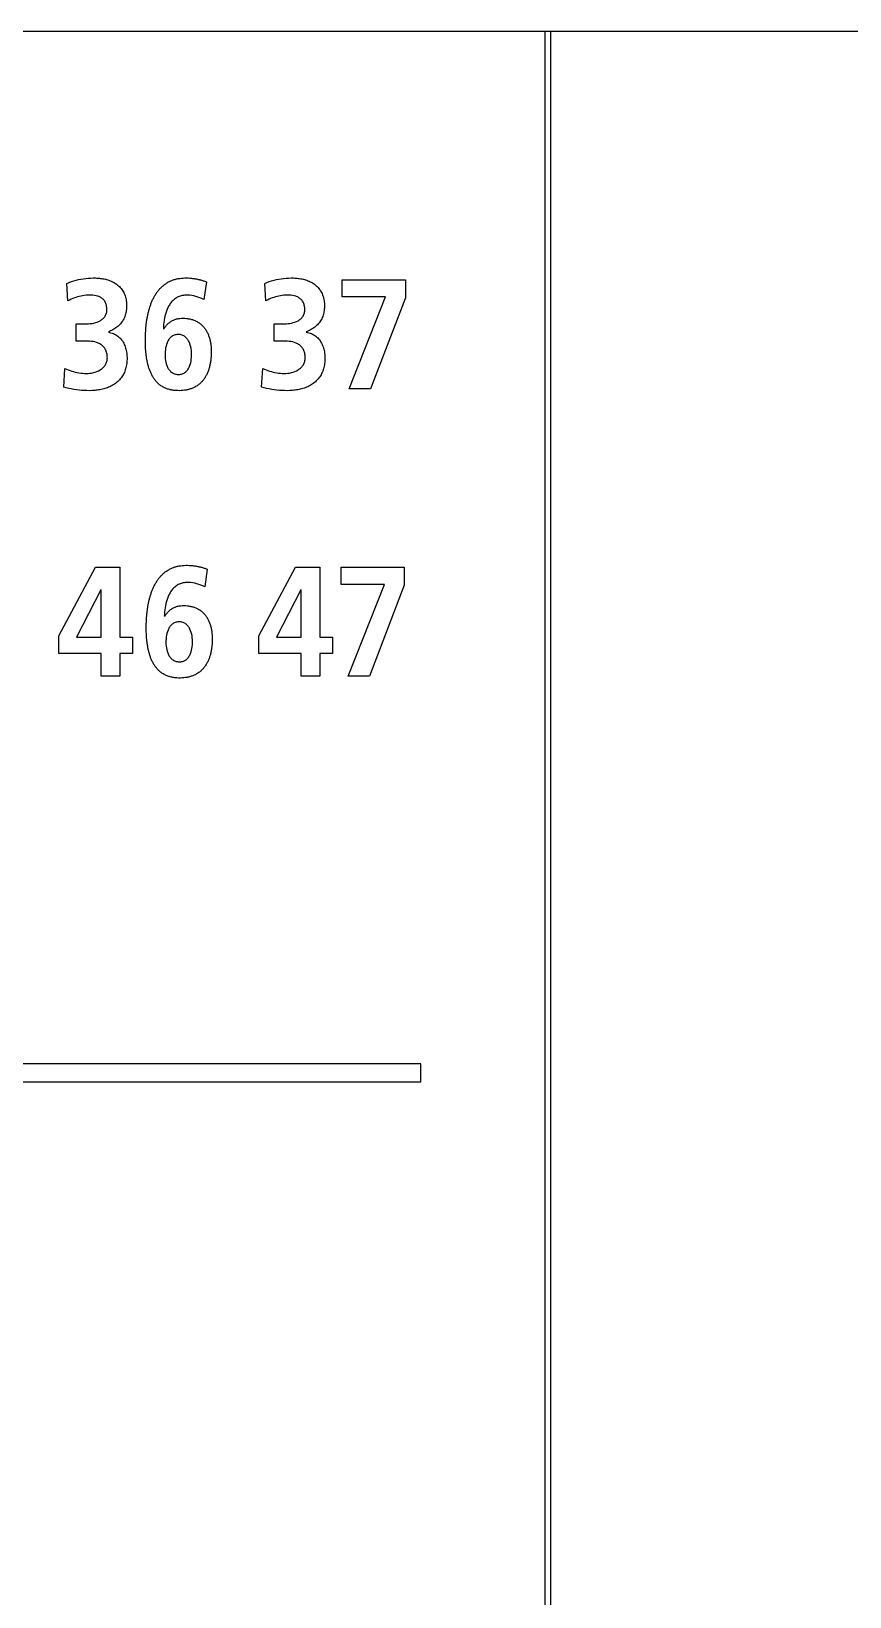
# Model space of a CAD drawing. Extents: x 147 to 432, y 261 to 358.
# Drawn here: x 305.38 to 318.89, y 310.33 to 336.18 of the extents above; entities that cross this region are included whole.
import ezdxf

# ---------------------------------------------------------------- set-up
doc = ezdxf.new("R2010")
doc.units = 0
doc.header["$MEASUREMENT"] = 0
doc.layers.get('0').update_dxf_attribs({"linetype": 'CONTINUOUS'})

msp = doc.modelspace()

# ---------------------------------------------------------------- linework, layer by layer
at = {"color": 7, "linetype": 'Continuous'}
for p, q in [((305.98553, 331.72496), (305.96692, 332.01383)), ((308.26928, 332.03967), (308.22725, 331.74822)), ((309.25079, 331.72496), (309.23219, 332.01383)), ((310.511, 332.07309), (311.55521, 332.07309)), ((310.511, 331.78956), (310.511, 332.07309)), ((311.55521, 332.07309), (311.55521, 331.77405)), ((311.22793, 331.78956), (310.511, 331.78956)), ((310.6271, 330.27337), (311.22793, 331.78956)), ((311.55521, 331.77405), (310.97954, 330.27337)), ((306.11989, 331.0623), (306.11989, 331.346)), ((306.11989, 331.346), (306.26837, 331.346)), ((309.38549, 331.0623), (309.38549, 331.346)), ((309.38549, 331.346), (309.53398, 331.346)), ((306.27767, 331.0623), (306.11989, 331.0623)), ((309.54293, 331.0623), (309.38549, 331.0623)), ((305.91594, 330.30179), (305.93454, 330.60858)), ((309.1812, 330.30179), (309.1998, 330.60858)), ((310.97954, 330.27337), (310.6271, 330.27337)), ((305.83325, 326.19317), (306.4389, 327.32764)), ((306.4389, 327.32764), (306.84232, 327.32764)), ((306.84232, 327.32764), (306.84232, 326.16992)), ((308.28444, 327.29422), (308.24275, 327.00277)), ((309.13297, 326.19317), (309.73861, 327.32764)), ((309.73861, 327.32764), (310.14203, 327.32764)), ((310.14203, 327.32764), (310.14203, 326.16992)), ((310.49206, 327.32764), (311.53592, 327.32764)), ((310.49206, 327.04411), (310.49206, 327.32764)), ((311.53592, 327.32764), (311.53592, 327.02861)), ((311.20898, 327.04411), (310.49206, 327.04411)), ((310.60816, 325.52792), (311.20898, 327.04411)), ((311.53592, 327.02861), (310.96059, 325.52792)), ((306.5271, 326.95127), (306.12574, 326.16992)), ((306.53157, 326.95127), (306.5271, 326.95127)), ((306.53157, 326.16992), (306.53157, 326.95127)), ((309.82646, 326.95127), (309.42511, 326.16992)), ((309.83129, 326.95127), (309.82646, 326.95127)), ((309.83129, 326.16992), (309.83129, 326.95127)), ((305.83325, 325.90172), (305.83325, 326.19317)), ((306.12574, 326.16992), (306.53157, 326.16992)), ((306.84232, 326.16992), (307.04903, 326.16992)), ((307.04903, 326.16992), (307.04903, 325.90172)), ((309.13297, 325.90172), (309.13297, 326.19317)), ((309.42511, 326.16992), (309.83129, 326.16992)), ((310.14203, 326.16992), (310.34874, 326.16992)), ((310.34874, 326.16992), (310.34874, 325.90172)), ((306.53157, 325.90172), (305.83325, 325.90172)), ((306.53157, 325.52792), (306.53157, 325.90172)), ((306.84232, 325.90172), (306.84232, 325.52792)), ((307.04903, 325.90172), (306.84232, 325.90172)), ((309.83129, 325.90172), (309.13297, 325.90172)), ((309.83129, 325.52792), (309.83129, 325.90172)), ((310.14203, 325.90172), (310.14203, 325.52792)), ((310.34874, 325.90172), (310.14203, 325.90172)), ((306.84232, 325.52792), (306.53157, 325.52792)), ((310.14203, 325.52792), (309.83129, 325.52792)), ((310.96059, 325.52792), (310.60816, 325.52792)), ((311.80602, 319.12642), (257.50511, 319.12642)), ((311.80602, 318.8267), (311.80602, 319.12642)), ((257.50511, 318.8267), (311.80602, 318.8267))]:
    msp.add_line(p, q, dxfattribs=at)
for points in [[(249.95553, 336.17723), (431.90553, 336.17723)], [(313.85553, 336.17723), (313.85553, 284.77723)], [(313.95553, 284.77723), (313.95553, 336.17723)]]:
    msp.add_lwpolyline(points, dxfattribs=at)
for points in [[(305.96692, 332.01383), (306.004442, 332.02928), (306.042558, 332.043198), (306.08119, 332.055616), (306.120263, 332.066567), (306.159712, 332.076076), (306.199057, 332.084088), (306.239078, 332.090793), (306.279306, 332.096118), (306.320526, 332.100143), (306.361024, 332.102717), (306.401582, 332.103997), (306.442159, 332.103714, -0.012406), (306.482676, 332.10154, -0.01323), (306.523025, 332.097275, -0.013445), (306.563092, 332.090866, -0.014446), (306.60274, 332.082242, -0.015794), (306.641938, 332.071198, -0.017305), (306.680176, 332.057638, -0.018999), (306.71733, 332.041342, -0.020962), (306.753063, 332.022136, -0.022912), (306.786972, 331.99987, -0.024739), (306.818609, 331.974482, -0.02618), (306.847487, 331.946, -0.026947), (306.873186, 331.914618, -0.027056), (306.895327, 331.880638, -0.026082), (306.913747, 331.844497, -0.02487), (306.928377, 331.806668, -0.022672), (306.939353, 331.767615, -0.020673), (306.94691, 331.727755, -0.018554), (306.951319, 331.687428, -0.016481), (306.952896, 331.646884, -0.016177), (306.951877, 331.60631, -0.018462), (306.948054, 331.565921, -0.020763), (306.941079, 331.525956, -0.023123), (306.930626, 331.486758, -0.025118), (306.916449, 331.448753, -0.026387), (306.898427, 331.412413, -0.026912), (306.876628, 331.378206, -0.026793), (306.850838, 331.345973, -0.02467), (306.822372, 331.317073, -0.022365), (306.791311, 331.290979, -0.019883), (306.758155, 331.267596, -0.017287), (306.723351, 331.246746, -0.013999), (306.687308, 331.228106, -0.01379), (306.65146, 331.21199)], [(307.56373, 331.25832, -0.028196), (307.595542, 331.30408, -0.034468), (307.632695, 331.345601, -0.041132), (307.675675, 331.381029, -0.045001), (307.724111, 331.408506, -0.043585), (307.776657, 331.426956, -0.037757), (307.831521, 331.436627, -0.028473), (307.887204, 331.438799, -0.024509), (307.942831, 331.435331, -0.026416), (307.997825, 331.426244, -0.030157), (308.051433, 331.41102, -0.032946), (308.102682, 331.389148, -0.034861), (308.150488, 331.360528, -0.035448), (308.19381, 331.325495, -0.034171), (308.231848, 331.28478, -0.031879), (308.264171, 331.239389, -0.028996), (308.290743, 331.190401, -0.025803), (308.311806, 331.138796, -0.022731), (308.327769, 331.08539, -0.020064), (308.339127, 331.030809, -0.018131), (308.346289, 330.975521, -0.015368), (308.349712, 330.919879, -0.012423), (308.350053, 330.864122, -0.012322), (308.347655, 330.808418, -0.012691), (308.34248, 330.752903, -0.014568), (308.334301, 330.697752, -0.016711), (308.322691, 330.643223, -0.018999), (308.307224, 330.589665, -0.021488), (308.287482, 330.537532, -0.024412), (308.263051, 330.487434, -0.027195), (308.233587, 330.440124, -0.029919), (308.198922, 330.396489, -0.031031), (308.159888, 330.358056, -0.032141), (308.115545, 330.324311, -0.031673), (308.067268, 330.296483, -0.029534), (308.015945, 330.274763, -0.027013), (307.962488, 330.258989, -0.023804), (307.907702, 330.248714, -0.021221), (307.852233, 330.243398, -0.018964), (307.79649, 330.242545, -0.021143), (307.740843, 330.246089, -0.024862), (307.68578, 330.254724, -0.028009), (307.631939, 330.269141, -0.031043), (307.580179, 330.28979, -0.032563), (307.531484, 330.316887, -0.033045), (307.48675, 330.350112, -0.031385), (307.446692, 330.388849, -0.028895), (307.411572, 330.432126, -0.025512), (307.381367, 330.478969, -0.021858), (307.356053, 330.527815, -0.019123), (307.334539, 330.579244, -0.016278), (307.316709, 330.63207, -0.014089), (307.302115, 330.68588, -0.011997), (307.290382, 330.740199, -0.010544), (307.281074, 330.795174, -0.009127), (307.273935, 330.850475, -0.00804), (307.268694, 330.905987, -0.007028), (307.265129, 330.961634), (307.263039, 331.017354), (307.262286, 331.073108), (307.262765, 331.128868), (307.264509, 331.184601), (307.267606, 331.240274, -0.006717), (307.272147, 331.295848, -0.007194), (307.278232, 331.351274, -0.007712), (307.285963, 331.406495, -0.008465), (307.295477, 331.461435, -0.009311), (307.307021, 331.516405, -0.010201), (307.320595, 331.570485, -0.01135), (307.336485, 331.623927, -0.012774), (307.355243, 331.677431, -0.014166), (307.376492, 331.728976, -0.015849), (307.400794, 331.77915, -0.017743), (307.428404, 331.827583, -0.019886), (307.459571, 331.873799, -0.021969), (307.494497, 331.917244, -0.023935), (307.533255, 331.957307, -0.025905), (307.575805, 331.993301, -0.026417), (307.62189, 332.024657, -0.027105), (307.671051, 332.05091, -0.026187), (307.722732, 332.071756, -0.024922), (307.776283, 332.08723, -0.023218), (307.831087, 332.097456, -0.02047), (307.886591, 332.102865, -0.01789), (307.942339, 332.104007, -0.014133), (307.998348, 332.10159, -0.015159), (308.05381, 332.095899, -0.015485), (308.108819, 332.086819, -0.015434), (308.16316, 332.074354, -0.015032), (308.216641, 332.058599, -0.014376), (308.26928, 332.03967)], [(309.23219, 332.01383), (309.269711, 332.029279), (309.307828, 332.043198), (309.346459, 332.055616), (309.385531, 332.066567), (309.42498, 332.076076), (309.464323, 332.084088), (309.504343, 332.090793), (309.544571, 332.096118), (309.585793, 332.100143), (309.626289, 332.102717), (309.666848, 332.103997), (309.707424, 332.103714, -0.012408), (309.747943, 332.10154, -0.013231), (309.788292, 332.097275, -0.013445), (309.828358, 332.090865, -0.014447), (309.868006, 332.082241, -0.015793), (309.907201, 332.071197, -0.017305), (309.945439, 332.057638, -0.018999), (309.982593, 332.041342, -0.020962), (310.018325, 332.022136, -0.022912), (310.052234, 331.99987, -0.024738), (310.08387, 331.974482, -0.02618), (310.112748, 331.946, -0.026947), (310.138446, 331.914618, -0.027055), (310.160587, 331.880639, -0.026082), (310.179006, 331.844497, -0.02487), (310.193636, 331.806669, -0.022672), (310.204613, 331.767616, -0.020672), (310.21217, 331.727757, -0.018554), (310.216579, 331.687431, -0.01648), (310.218156, 331.646886, -0.016176), (310.217137, 331.606313, -0.018462), (310.213314, 331.565924, -0.020763), (310.20634, 331.52596, -0.023122), (310.195887, 331.486762, -0.025118), (310.181711, 331.448757, -0.026386), (310.16369, 331.412417, -0.026912), (310.141892, 331.37821, -0.026796), (310.116099, 331.345973, -0.02467), (310.087635, 331.317072, -0.022364), (310.056574, 331.290978, -0.019883), (310.023419, 331.267595, -0.017287), (309.988616, 331.246745, -0.013999), (309.952573, 331.228105, -0.013788), (309.91673, 331.21199)], [(306.26837, 331.346), (306.296836, 331.346406), (306.325269, 331.347924), (306.353627, 331.35052), (306.381848, 331.354306), (306.409848, 331.359468), (306.437515, 331.366187), (306.4647, 331.374646), (306.491188, 331.385079), (306.516687, 331.397733, 0.026768), (306.540799, 331.412856, 0.030761), (306.563014, 331.430641, 0.034375), (306.582721, 331.451168, 0.037671), (306.599401, 331.474491, 0.037544), (306.612293, 331.499852, 0.036467), (306.621287, 331.526849, 0.034034), (306.626379, 331.554836, 0.026588), (306.62804, 331.5832), (306.626937, 331.611649), (306.623113, 331.639855, 0.028641), (306.616346, 331.667502, 0.033665), (306.606186, 331.694081, 0.03682), (306.592399, 331.718968, 0.037987), (306.57504, 331.741508, 0.037379), (306.554474, 331.761166, 0.033898), (306.531784, 331.777377, 0.030482), (306.506694, 331.790809, 0.026383), (306.480239, 331.801309), (306.452882, 331.80918), (306.424962, 331.814746), (306.396712, 331.818293), (306.368295, 331.820059), (306.339822, 331.820337), (306.311571, 331.819392), (306.28317, 331.817342), (306.254872, 331.814185), (306.226719, 331.809921), (306.199173, 331.804658), (306.171429, 331.798248), (306.14395, 331.790786), (306.116771, 331.782296), (306.090232, 331.772919), (306.063744, 331.762468), (306.037648, 331.751076), (306.011965, 331.73878), (305.986719, 331.725608)], [(308.22725, 331.74822), (308.195492, 331.76294), (308.16323, 331.77652), (308.130401, 331.788664), (308.096994, 331.799105), (308.063043, 331.807613), (308.028634, 331.814017), (307.993886, 331.818213), (307.958984, 331.82023, 0.019843), (307.923996, 331.819809, 0.023378), (307.889168, 331.816368, 0.027027), (307.854874, 331.809442, 0.028361), (307.821558, 331.798749, 0.029438), (307.789699, 331.78429, 0.028921), (307.759749, 331.766202, 0.028075), (307.732047, 331.744828, 0.025996), (307.706825, 331.720578, 0.023627), (307.684123, 331.693946, 0.021182), (307.663897, 331.665388, 0.018747), (307.64601, 331.635304, 0.016684), (307.630295, 331.604032), (307.616574, 331.571831), (307.604669, 331.538917), (307.594423, 331.505447), (307.585686, 331.47155), (307.578343, 331.437325), (307.572289, 331.402849), (307.567422, 331.368186), (307.563647, 331.333385), (307.560915, 331.298484), (307.55925, 331.26349)], [(309.53398, 331.346), (309.562442, 331.346405), (309.59087, 331.347924), (309.619224, 331.35052), (309.64744, 331.354309), (309.675435, 331.359474), (309.703096, 331.366198), (309.730273, 331.374667), (309.756751, 331.385114), (309.782236, 331.397786, 0.026841), (309.806327, 331.412933, 0.030836), (309.828515, 331.430746, 0.034431), (309.848184, 331.451303, 0.03745), (309.864724, 331.474497, 0.037524), (309.877593, 331.499864, 0.036417), (309.886566, 331.526864, 0.03396), (309.891644, 331.554849, 0.026513), (309.8933, 331.5832), (309.892201, 331.611645), (309.888386, 331.639848, 0.028596), (309.881634, 331.667494, 0.033635), (309.871495, 331.694076, 0.036823), (309.857728, 331.718969, 0.03802), (309.840387, 331.741518, 0.037434), (309.819833, 331.761181, 0.033922), (309.797177, 331.777379, 0.030533), (309.772094, 331.790814, 0.026416), (309.745642, 331.801312), (309.718289, 331.80918), (309.690373, 331.814742), (309.662128, 331.818287), (309.633715, 331.820055), (309.605247, 331.820339), (309.576838, 331.819392), (309.548442, 331.817342), (309.520148, 331.814186), (309.491999, 331.809924), (309.464435, 331.804658), (309.436696, 331.798249), (309.409221, 331.790789), (309.382045, 331.7823), (309.355492, 331.772919), (309.329009, 331.76247), (309.302916, 331.75108), (309.277237, 331.738786), (309.251995, 331.725617)], [(306.65146, 331.20682, -0.029953), (306.693615, 331.198125, -0.030178), (306.73445, 331.184451, -0.033017), (306.773229, 331.165753, -0.033756), (306.809071, 331.142096, -0.033429), (306.841486, 331.113763, -0.032046), (306.869918, 331.081432, -0.030248), (306.894568, 331.045148, -0.026972), (306.914544, 331.006999, -0.024351), (306.930508, 330.967, -0.021916), (306.942711, 330.925697, -0.019829), (306.951484, 330.883266, -0.01812), (306.956986, 330.840544, -0.016254), (306.95953, 330.797552, -0.014489), (306.959445, 330.75448, -0.015706), (306.956771, 330.711487, -0.017203), (306.951276, 330.668766, -0.018794), (306.942724, 330.626545, -0.020639), (306.930875, 330.585131, -0.022583), (306.915498, 330.544903, -0.023623), (306.896466, 330.506264, -0.024682), (306.873802, 330.469644, -0.024792), (306.847613, 330.435454, -0.02445), (306.818192, 330.404002, -0.023558), (306.785878, 330.37553, -0.022215), (306.750983, 330.350043, -0.020628), (306.71415, 330.327714, -0.018916), (306.675668, 330.308362, -0.017348), (306.635883, 330.291848, -0.015856), (306.59509, 330.278008, -0.014528), (306.553532, 330.266668, -0.013347), (306.511406, 330.257661, -0.012447), (306.46887, 330.250829, -0.011897), (306.426054, 330.246075, -0.011132), (306.383062, 330.243305), (306.34037, 330.24236), (306.297335, 330.242978), (306.253433, 330.244821), (306.210452, 330.247758), (306.167559, 330.251792), (306.124784, 330.256934), (306.082164, 330.263226), (306.039744, 330.270747), (305.997587, 330.279622), (305.955783, 330.290032), (305.91594, 330.30179)], [(309.91673, 331.20682, -0.029956), (309.958886, 331.198124, -0.030181), (309.999722, 331.184448, -0.03302), (310.038501, 331.165748, -0.033749), (310.074334, 331.142096, -0.03343), (310.10675, 331.113762, -0.032047), (310.135182, 331.081429, -0.030245), (310.15983, 331.045148, -0.026972), (310.179806, 331.006997, -0.024351), (310.195769, 330.966997, -0.021916), (310.207973, 330.925692, -0.019826), (310.216745, 330.883265, -0.018122), (310.222246, 330.840542, -0.016253), (310.22479, 330.797549, -0.014481), (310.224706, 330.754475, -0.015695), (310.222034, 330.711481, -0.01719), (310.216543, 330.668759, -0.018781), (310.207997, 330.626535, -0.02063), (310.196157, 330.585118, -0.022577), (310.180788, 330.544885, -0.023623), (310.161766, 330.506241, -0.024688), (310.139109, 330.469614, -0.024801), (310.112927, 330.435418, -0.024465), (310.08351, 330.40396, -0.023574), (310.051198, 330.375484, -0.022189), (310.016374, 330.350043, -0.020647), (309.979543, 330.327708, -0.018932), (309.941061, 330.308354, -0.017361), (309.901275, 330.291839, -0.015864), (309.860481, 330.278001, -0.014533), (309.81892, 330.266663, -0.013349), (309.776792, 330.257659, -0.012443), (309.734255, 330.25083, -0.011884), (309.691437, 330.246078, -0.011118), (309.648444, 330.243307), (309.60563, 330.24236), (309.562678, 330.242978), (309.518825, 330.244821), (309.475842, 330.24776), (309.432948, 330.251795), (309.390172, 330.256935), (309.34755, 330.263223), (309.305128, 330.270737), (309.262967, 330.279603), (309.22116, 330.290004), (309.1812, 330.30179)], [(305.93454, 330.60858), (305.962434, 330.596727), (305.990628, 330.585603), (306.019115, 330.575256), (306.047892, 330.565744), (306.076947, 330.557121), (306.106266, 330.549443), (306.135829, 330.542765), (306.16561, 330.537141), (306.196192, 330.532536), (306.226314, 330.529196), (306.256084, 330.527059), (306.286374, 330.526074), (306.316671, 330.526758), (306.346854, 330.529443), (306.376786, 330.534168), (306.406362, 330.540778), (306.435452, 330.549266), (306.463899, 330.559706), (306.491505, 330.5722), (306.518004, 330.586891, 0.02434), (306.543049, 330.603937, 0.02766), (306.56619, 330.623489, 0.031179), (306.586729, 330.645458, 0.034397), (306.604323, 330.670102, 0.036725), (306.61825, 330.696996, 0.037989), (306.628023, 330.725666, 0.035823), (306.633371, 330.755452, 0.02675), (306.634968, 330.785707, 0.022935), (306.633622, 330.815979, 0.021792), (306.629579, 330.846007, 0.025023), (306.622801, 330.875542, 0.030359), (306.6128, 330.904132, 0.033173), (306.599252, 330.931221, 0.035031), (306.582127, 330.9562, 0.035272), (306.561675, 330.978535, 0.032947), (306.538361, 330.997869, 0.029852), (306.5128, 331.014124, 0.025885), (306.485587, 331.02744, 0.022165), (306.457219, 331.038085), (306.428075, 331.046384), (306.398422, 331.052637), (306.368452, 331.057118), (306.337904, 331.06014), (306.30764, 331.06186), (306.27767, 331.0623)], [(309.1998, 330.60858), (309.227705, 330.596722), (309.255909, 330.585595), (309.284407, 330.575245), (309.313195, 330.565731), (309.342262, 330.557106), (309.371593, 330.549428), (309.401168, 330.542749), (309.430961, 330.537126), (309.461462, 330.532535), (309.491596, 330.529194), (309.521346, 330.527059), (309.551648, 330.526074), (309.581956, 330.526759), (309.612151, 330.529446), (309.642094, 330.534171), (309.671682, 330.540779), (309.700785, 330.549263), (309.729247, 330.559696), (309.75687, 330.572181), (309.783389, 330.586861, 0.024301), (309.808457, 330.603893, 0.027625), (309.831625, 330.62343, 0.031256), (309.852255, 330.645458, 0.034403), (309.869873, 330.670099, 0.036755), (309.883823, 330.696994, 0.038041), (309.893613, 330.72567, 0.035884), (309.89897, 330.755466, 0.026801), (309.900568, 330.785733, 0.022987), (309.899216, 330.816016, 0.021841), (309.89516, 330.846054, 0.02508), (309.88836, 330.875596, 0.030411), (309.878332, 330.904188, 0.033202), (309.864752, 330.931273, 0.035033), (309.847594, 330.956244, 0.035247), (309.827111, 330.978567, 0.032903), (309.803772, 330.997887, 0.0298), (309.77819, 331.014131, 0.025837), (309.75096, 331.027439, 0.022127), (309.722579, 331.038079), (309.693422, 331.046377), (309.663757, 331.052631), (309.633776, 331.057112), (309.603173, 331.06014), (309.572898, 331.06186), (309.54293, 331.0623)], [(307.57923, 326.51288, -0.028464), (307.610977, 326.558687, -0.034706), (307.648116, 326.600224, -0.041268), (307.69111, 326.635636, -0.045002), (307.739565, 326.663084, -0.043503), (307.792122, 326.68151, -0.037683), (307.84699, 326.691175, -0.028456), (307.902675, 326.693349, -0.024494), (307.958304, 326.689888, -0.026399), (308.013302, 326.68081, -0.030147), (308.066915, 326.665598, -0.032945), (308.118172, 326.643738, -0.034869), (308.165986, 326.615128, -0.035465), (308.209317, 326.580102, -0.034191), (308.24736, 326.539389, -0.031897), (308.279686, 326.493997, -0.029009), (308.306257, 326.445007, -0.02581), (308.327317, 326.393398, -0.022732), (308.343276, 326.339988, -0.02006), (308.35463, 326.285405, -0.018119), (308.361789, 326.230114, -0.015361), (308.365212, 326.17447, -0.012428), (308.365552, 326.118711, -0.012337), (308.363152, 326.063005, -0.012715), (308.35797, 326.007488, -0.014588), (308.349779, 325.952337, -0.016727), (308.338154, 325.897809, -0.019011), (308.322668, 325.844254, -0.021496), (308.302906, 325.792127, -0.024411), (308.278454, 325.742036, -0.027184), (308.248972, 325.694735, -0.029898), (308.214292, 325.651109, -0.031063), (308.175168, 325.612613, -0.032108), (308.130812, 325.57888, -0.031638), (308.082528, 325.55106, -0.029506), (308.031202, 325.529342, -0.026994), (307.977743, 325.513566, -0.023791), (307.922956, 325.503285, -0.02122), (307.867485, 325.497962, -0.018979), (307.811741, 325.497104, -0.02116), (307.756091, 325.500646, -0.024888), (307.701027, 325.509284, -0.028033), (307.647186, 325.523709, -0.031055), (307.595428, 325.54437, -0.032562), (307.546738, 325.571481, -0.033034), (307.502009, 325.604717, -0.031364), (307.461956, 325.643462, -0.028871), (307.426838, 325.686742, -0.025489), (307.39663, 325.733586, -0.021816), (307.371338, 325.782369, -0.019114), (307.349809, 325.833795, -0.016274), (307.331963, 325.886617, -0.014088), (307.317352, 325.940425, -0.012002), (307.3056, 325.994754, -0.010549), (307.296277, 326.049729, -0.009135), (307.289124, 326.10503, -0.008051), (307.283872, 326.160543, -0.007043), (307.280297, 326.216191), (307.278202, 326.271913), (307.277447, 326.32767), (307.277924, 326.383431), (307.279669, 326.439166), (307.282767, 326.494842, -0.006716), (307.287308, 326.550418, -0.007194), (307.293393, 326.605846, -0.007713), (307.301126, 326.661069, -0.008466), (307.31064, 326.716012, -0.009309), (307.322181, 326.770965, -0.010201), (307.335755, 326.825047, -0.011351), (307.351646, 326.878491, -0.012773), (307.370402, 326.931992, -0.014167), (307.391653, 326.983539, -0.01585), (307.415956, 327.033715, -0.017743), (307.443566, 327.08215, -0.019887), (307.474735, 327.128367, -0.02197), (307.509663, 327.171814, -0.023936), (307.548423, 327.211877, -0.025906), (307.590976, 327.247872, -0.026418), (307.637063, 327.279228, -0.027106), (307.686227, 327.30548, -0.026188), (307.737911, 327.326325, -0.024927), (307.791464, 327.341796, -0.02322), (307.846271, 327.35202, -0.020462), (307.901777, 327.357426, -0.017873), (307.957528, 327.358567, -0.014102), (308.01367, 327.35615, -0.015146), (308.069135, 327.350468, -0.015518), (308.124147, 327.341396, -0.015237), (308.177526, 327.329177, -0.015155), (308.231018, 327.313454, -0.014469), (308.283488, 327.294594)], [(308.24275, 327.00277), (308.210981, 327.017495), (308.178708, 327.031077), (308.145868, 327.043221), (308.112447, 327.053658), (308.078483, 327.06216), (308.044062, 327.068558), (308.009302, 327.072753), (307.974233, 327.074779, 0.019807), (307.939234, 327.074362, 0.023365), (307.904394, 327.070927, 0.027035), (307.870087, 327.064006, 0.028372), (307.836758, 327.053315, 0.029445), (307.804888, 327.038856, 0.02893), (307.774926, 327.020765, 0.028085), (307.747214, 326.999386, 0.026005), (307.721983, 326.975129, 0.023635), (307.699274, 326.948488, 0.021188), (307.679043, 326.91992, 0.018751), (307.661152, 326.889826, 0.016688), (307.645434, 326.858542), (307.631712, 326.82633), (307.619806, 326.793403), (307.60956, 326.759922), (307.600825, 326.726014), (307.593483, 326.691776), (307.587431, 326.657289), (307.582567, 326.622614), (307.578795, 326.587801), (307.576065, 326.552889), (307.57441, 326.51804)], [(307.60231, 326.08482), (307.602954, 326.055251), (307.605076, 326.025746), (307.608707, 325.996389), (307.614042, 325.967296), (307.621294, 325.938622), (307.630687, 325.910578, 0.023594), (307.642498, 325.883466, 0.027678), (307.657016, 325.857708, 0.032116), (307.674496, 325.833867, 0.036516), (307.695078, 325.812654, 0.040009), (307.718648, 325.794828, 0.04091), (307.744784, 325.781036, 0.038758), (307.772793, 325.771614, 0.035148), (307.801884, 325.766404, 0.032846), (307.83142, 325.765181, 0.037139), (307.860852, 325.767999, 0.043761), (307.88941, 325.775561, 0.044509), (307.916202, 325.788016, 0.041241), (307.939958, 325.804523, 0.038003), (307.961242, 325.825028, 0.032697), (307.979434, 325.848331, 0.027612), (307.994697, 325.873657, 0.023492), (308.007304, 325.900407), (308.017545, 325.928154), (308.025674, 325.956593), (308.031907, 325.985507), (308.036416, 326.014741), (308.039316, 326.044179), (308.040704, 326.073726), (308.040704, 326.103307), (308.039373, 326.132858), (308.036695, 326.162318), (308.032567, 326.191608), (308.026843, 326.220628), (308.019349, 326.249241), (308.009878, 326.27726), (307.99818, 326.304422, 0.025626), (307.983966, 326.330351, 0.030302), (307.966957, 326.354533, 0.03523), (307.946936, 326.37628, 0.038712), (307.924682, 326.394223, 0.042639), (307.898981, 326.408802, 0.042241), (307.871169, 326.418791, 0.0396), (307.842106, 326.424087, 0.033962), (307.812558, 326.425074, 0.036217), (307.783157, 326.421992, 0.040639), (307.754589, 326.414431, 0.043759), (307.7277, 326.402187, 0.041768), (307.703699, 326.385798, 0.038986), (307.682315, 326.365399, 0.033893), (307.664114, 326.342106, 0.028471), (307.648944, 326.316725, 0.023935), (307.636505, 326.289896), (307.626461, 326.262078), (307.618506, 326.23359), (307.612372, 326.204653), (307.607786, 326.174896), (307.604715, 326.145476), (307.602895, 326.115948), (307.602306, 326.086371)]]:
    msp.add_lwpolyline(points, format="xyb", dxfattribs=at)
msp.add_lwpolyline([(307.58715, 330.83027), (307.58779, 330.800705), (307.589902, 330.771203), (307.593518, 330.741849), (307.598834, 330.712757), (307.606064, 330.684081), (307.615434, 330.656034, 0.023615), (307.627224, 330.628918, 0.02772), (307.641725, 330.603155, 0.032176), (307.659195, 330.579311, 0.036582), (307.679771, 330.558098, 0.04006), (307.703339, 330.540278, 0.040917), (307.729475, 330.526494, 0.038713), (307.757482, 330.517078, 0.035051), (307.786568, 330.511865, 0.03277), (307.816099, 330.510628, 0.03708), (307.845529, 330.513422, 0.043818), (307.874089, 330.52096, 0.044591), (307.900884, 330.533399, 0.041495), (307.924724, 330.549971, 0.038078), (307.945989, 330.570491, 0.032743), (307.964153, 330.59381, 0.02763), (307.979383, 330.61915, 0.023489), (307.991955, 330.645913), (308.002162, 330.673667), (308.010258, 330.702111), (308.016462, 330.731028), (308.020947, 330.760262), (308.02383, 330.789697), (308.025207, 330.819241), (308.025203, 330.848817), (308.023876, 330.878364), (308.021208, 330.907821), (308.017095, 330.937109), (308.011389, 330.966128), (308.003917, 330.994743), (307.994471, 331.022765), (307.982796, 331.049933, 0.02565), (307.968605, 331.07587, 0.030354), (307.951613, 331.100059, 0.03531), (307.931603, 331.121809, 0.040188), (307.908551, 331.140294, 0.042826), (307.882768, 331.154716, 0.042236), (307.854899, 331.16453, 0.039422), (307.825808, 331.169651, 0.033816), (307.796259, 331.170483, 0.036406), (307.76688, 331.167237, 0.040747), (307.738364, 331.159499, 0.043828), (307.711561, 331.147077, 0.042386), (307.687294, 331.130225, 0.038688), (307.666086, 331.109648, 0.033596), (307.648057, 331.086226, 0.028189), (307.633046, 331.060756, 0.023701), (307.620747, 331.033867), (307.610824, 331.006009), (307.602974, 330.977496), (307.596931, 330.948544), (307.592494, 330.919304), (307.58947, 330.889883), (307.587693, 330.860356)], format="xyb", close=True, dxfattribs=at)

doc.saveas('drawing.dxf')
